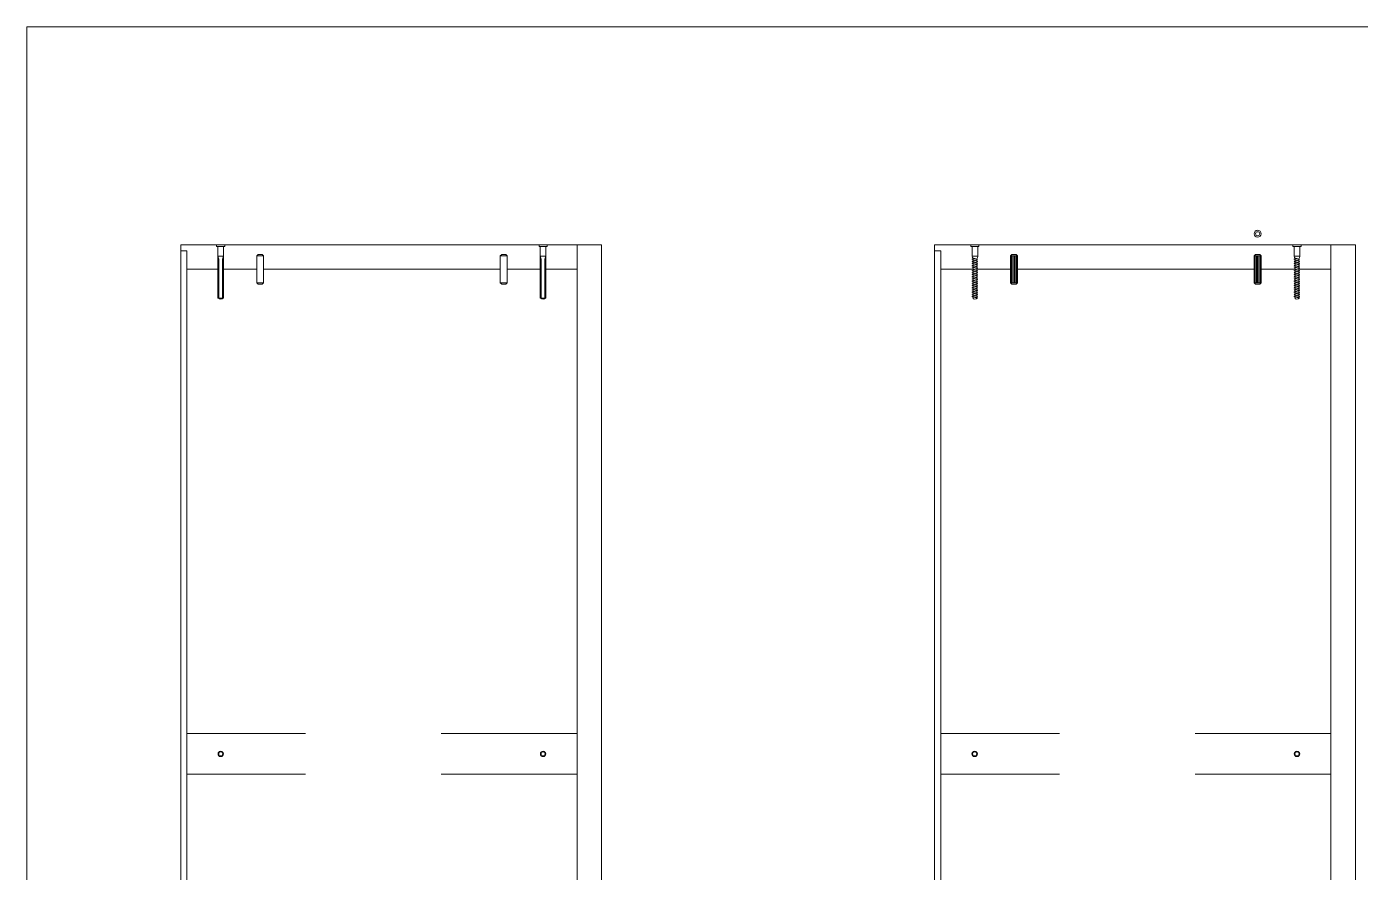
# Model space of a CAD drawing. Header units: centimetres. Extents: x -9.9 to 12.1, y -14.8 to 2.1.
# Drawn here: x 1.457 to 2.44, y -10.247 to -9.624 of the extents above; entities that cross this region are included whole.
import ezdxf

# ---------------------------------------------------------------- set-up
doc = ezdxf.new("R2010")
doc.units = ezdxf.units.CM
doc.header["$MEASUREMENT"] = 0
doc.linetypes.add('Linee Nascoste 2', pattern=[0.015, 0.01, -0.005])
for name, color, linetype, lineweight in [('0_Num_Penna__6', 6, 'Continuous', 18), ('A-FURN_Num_Penna__252_Num_Penna__252_Num_Penna__3_Num_Penna__252_Num_Penna__252_Num_Penna__252_Num_Penna__252_Num_Penna__252_Num_Penna__252_Num_Penna__252_Num_Penna__252_Num_Penna__252_Num_Penna__252_Num_Penna__252_Num_Penna__240', 240, 'Continuous', 18), ('A-FURN_Num_Penna__252_Num_Penna__252_Num_Penna__3_Num_Penna__252_Num_Penna__252_Num_Penna__252_Num_Penna__252_Num_Penna__252_Num_Penna__252_Num_Penna__252_Num_Penna__252_Num_Penna__252_Num_Penna__252_Num_Penna__252_Num_Penna__5', 5, 'Continuous', 18), ('A-FURN_Num_Penna__252_Num_Penna__252_Num_Penna__3_Num_Penna__252_Num_Penna__252_Num_Penna__252_Num_Penna__252_Num_Penna__252_Num_Penna__252_Num_Penna__252_Num_Penna__252_Num_Penna__252_Num_Penna__252_Num_Penna__252_Num_Penna__6', 6, 'Continuous', 18), ('A-SECT-PATT_Num_Penna__6_Num_Penna__6_Num_Penna__6_Num_Penna__6_Num_Penna__6_Num_Penna__6_Num_Penna__6_Num_Penna__6_Num_Penna__6_Num_Penna__6_Num_Penna__6_Num_Penna__6_Num_Penna__6_Num_Penna__6', 6, 'Continuous', 18), ('PDF16_Geometry_Num_Penna__6_Num_Penna__6_Num_Penna__6_Num_Penna__6_Num_Penna__6_Num_Penna__6_Num_Penna__6_Num_Penna__6_Num_Penna__6_Num_Penna__6_Num_Penna__6_Num_Penna__6_Num_Penna__6_Num_Penna__6', 6, 'Continuous', 18), ('PDF22_Geometry_Num_Penna__1_Num_Penna__255_Num_Penna__3_Num_Penna__3_Num_Penna__5', 5, 'Continuous', 18), ('PDF22_Geometry_Num_Penna__1_Num_Penna__255_Num_Penna__5_Num_Penna__5_Num_Penna__5', 5, 'Continuous', 18), ('PDF22_Geometry_Num_Penna__1_Num_Penna__255_Num_Penna__5_Num_Penna__5_Num_Penna__6', 6, 'Continuous', 18), ('PDF2_Geometry_Num_Penna__7_Num_Penna__7_Num_Penna__7_Num_Penna__7_Num_Penna__7_Num_Penna__7_Num_Penna__7_Num_Penna__5', 5, 'Continuous', 18), ('PDF2_Geometry_Num_Penna__7_Num_Penna__7_Num_Penna__7_Num_Penna__7_Num_Penna__7_Num_Penna__7_Num_Penna__7_Num_Penna__6', 6, 'Continuous', 18), ('VITE_Num_Penna__5', 5, 'Continuous', 18)]:
    doc.layers.add(name, color=color, linetype=linetype, lineweight=lineweight)

msp = doc.modelspace()

# ---------------------------------------------------------------- linework, layer by layer
at = {"layer": '0_Num_Penna__6', "color": 6, "linetype": 'Continuous', "lineweight": 18}
for p, q in [((1.62681, -9.79291), (1.62781, -9.79191)), ((1.62781, -9.79191), (1.63081, -9.79191)), ((1.63181, -9.79291), (1.63081, -9.79191)), ((1.80631, -9.79291), (1.80731, -9.79191)), ((1.80731, -9.79191), (1.81031, -9.79191)), ((1.81131, -9.79291), (1.81031, -9.79191)), ((2.18227, -9.79291), (2.18327, -9.79191)), ((2.18327, -9.79191), (2.18627, -9.79191)), ((2.18727, -9.79291), (2.18627, -9.79191)), ((2.36177, -9.79291), (2.36277, -9.79191)), ((2.36277, -9.79191), (2.36577, -9.79191)), ((2.36677, -9.79291), (2.36577, -9.79191)), ((1.62681, -9.81291), (1.62781, -9.81391)), ((1.62781, -9.81391), (1.63081, -9.81391)), ((1.63181, -9.81291), (1.63081, -9.81391)), ((1.80631, -9.81291), (1.80731, -9.81391)), ((1.80731, -9.81391), (1.81031, -9.81391)), ((1.81131, -9.81291), (1.81031, -9.81391)), ((2.18227, -9.81291), (2.18327, -9.81391)), ((2.18327, -9.81391), (2.18627, -9.81391)), ((2.18727, -9.81291), (2.18627, -9.81391)), ((2.36177, -9.81291), (2.36277, -9.81391)), ((2.36277, -9.81391), (2.36577, -9.81391)), ((2.36677, -9.81291), (2.36577, -9.81391))]:
    msp.add_line(p, q, dxfattribs=at)
at = {"layer": 'A-FURN_Num_Penna__252_Num_Penna__252_Num_Penna__3_Num_Penna__252_Num_Penna__252_Num_Penna__252_Num_Penna__252_Num_Penna__252_Num_Penna__252_Num_Penna__252_Num_Penna__252_Num_Penna__252_Num_Penna__252_Num_Penna__252_Num_Penna__240', "color": 240, "linetype": 'Continuous', "lineweight": 18}
for p, q in [((1.45735, -9.62416), (2.58386, -9.62416)), ((1.45735, -10.75068), (1.45735, -9.62416))]:
    msp.add_line(p, q, dxfattribs=at)
at = {"layer": 'A-FURN_Num_Penna__252_Num_Penna__252_Num_Penna__3_Num_Penna__252_Num_Penna__252_Num_Penna__252_Num_Penna__252_Num_Penna__252_Num_Penna__252_Num_Penna__252_Num_Penna__252_Num_Penna__252_Num_Penna__252_Num_Penna__252_Num_Penna__5', "color": 5, "linetype": 'Continuous', "lineweight": 18}
for p, q in [((1.59731, -9.78491), (1.60331, -9.78491)), ((1.59826, -9.78611), (1.60237, -9.78611)), ((1.84081, -9.78491), (1.83481, -9.78491)), ((1.83987, -9.78611), (1.83576, -9.78611)), ((2.15897, -9.78491), (2.15297, -9.78491)), ((2.15391, -9.78611), (2.15803, -9.78611)), ((2.39626, -9.78491), (2.39026, -9.78491)), ((2.3912, -9.78611), (2.39532, -9.78611)), ((1.59826, -9.79332), (1.60237, -9.79332)), ((1.59901, -9.82419), (1.59901, -9.79534)), ((1.60162, -9.79534), (1.60162, -9.82419)), ((1.83987, -9.79332), (1.83576, -9.79332)), ((1.83651, -9.79534), (1.83651, -9.82419)), ((1.83912, -9.82419), (1.83912, -9.79534)), ((2.15467, -9.79332), (2.15391, -9.79332)), ((2.15433, -9.79446), (2.15728, -9.79537)), ((2.15728, -9.79565), (2.15445, -9.79478)), ((2.15803, -9.79332), (2.15467, -9.79332)), ((2.15467, -9.79592), (2.15728, -9.79673)), ((2.15728, -9.79701), (2.15467, -9.7962)), ((2.39196, -9.79332), (2.3912, -9.79332)), ((2.39161, -9.79446), (2.39456, -9.79537)), ((2.39456, -9.79565), (2.39174, -9.79478)), ((2.39532, -9.79332), (2.39196, -9.79332)), ((2.39196, -9.79592), (2.39456, -9.79673)), ((2.39456, -9.79701), (2.39196, -9.7962)), ((2.15467, -9.79727), (2.15728, -9.79808)), ((2.15728, -9.79836), (2.15467, -9.79755)), ((2.15467, -9.79862), (2.15728, -9.79943)), ((2.15728, -9.79971), (2.15467, -9.7989)), ((2.15467, -9.79998), (2.15728, -9.80078)), ((2.15728, -9.80106), (2.15467, -9.80026)), ((2.15467, -9.80133), (2.15728, -9.80214)), ((2.15728, -9.80242), (2.15467, -9.80161)), ((2.15467, -9.80268), (2.15728, -9.80349)), ((2.15728, -9.80377), (2.15467, -9.80296)), ((2.15467, -9.80404), (2.15728, -9.80484)), ((2.15728, -9.80512), (2.15467, -9.80432)), ((2.15467, -9.80539), (2.15728, -9.8062)), ((2.15728, -9.80648), (2.15467, -9.80567)), ((2.39196, -9.79727), (2.39456, -9.79808)), ((2.39456, -9.79836), (2.39196, -9.79755)), ((2.39196, -9.79862), (2.39456, -9.79943)), ((2.39456, -9.79971), (2.39196, -9.7989)), ((2.39196, -9.79998), (2.39456, -9.80078)), ((2.39456, -9.80106), (2.39196, -9.80026)), ((2.39196, -9.80133), (2.39456, -9.80214)), ((2.39456, -9.80242), (2.39196, -9.80161)), ((2.39196, -9.80268), (2.39456, -9.80349)), ((2.39456, -9.80377), (2.39196, -9.80296)), ((2.39196, -9.80404), (2.39456, -9.80484)), ((2.39456, -9.80512), (2.39196, -9.80432)), ((2.39196, -9.80539), (2.39456, -9.8062)), ((2.39456, -9.80648), (2.39196, -9.80567)), ((2.15467, -9.80674), (2.15728, -9.80755)), ((2.15728, -9.80783), (2.15467, -9.80702)), ((2.15467, -9.80809), (2.15728, -9.8089)), ((2.15728, -9.80918), (2.15467, -9.80837)), ((2.15467, -9.80945), (2.15728, -9.81025)), ((2.15728, -9.81053), (2.15467, -9.80973)), ((2.15467, -9.8108), (2.15728, -9.81161)), ((2.15728, -9.81189), (2.15467, -9.81108)), ((2.15467, -9.81215), (2.15728, -9.81296)), ((2.15728, -9.81324), (2.15467, -9.81243)), ((2.15467, -9.81351), (2.15728, -9.81431)), ((2.15728, -9.81459), (2.15467, -9.81379)), ((2.15467, -9.81486), (2.15728, -9.81567)), ((2.15728, -9.81595), (2.15467, -9.81514)), ((2.39196, -9.80674), (2.39456, -9.80755)), ((2.39456, -9.80783), (2.39196, -9.80702)), ((2.39196, -9.80809), (2.39456, -9.8089)), ((2.39456, -9.80918), (2.39196, -9.80837)), ((2.39196, -9.80945), (2.39456, -9.81025)), ((2.39456, -9.81053), (2.39196, -9.80973)), ((2.39196, -9.8108), (2.39456, -9.81161)), ((2.39456, -9.81189), (2.39196, -9.81108)), ((2.39196, -9.81215), (2.39456, -9.81296)), ((2.39456, -9.81324), (2.39196, -9.81243)), ((2.39196, -9.81351), (2.39456, -9.81431)), ((2.39456, -9.81459), (2.39196, -9.81379)), ((2.39196, -9.81486), (2.39456, -9.81567)), ((2.39456, -9.81595), (2.39196, -9.81514)), ((1.59901, -9.82419), (1.60162, -9.82419)), ((1.83912, -9.82419), (1.83651, -9.82419)), ((2.15467, -9.81621), (2.15728, -9.81702)), ((2.15728, -9.8173), (2.15467, -9.81649)), ((2.15467, -9.81757), (2.15728, -9.81837)), ((2.15728, -9.81865), (2.15467, -9.81785)), ((2.15467, -9.81892), (2.15728, -9.81972)), ((2.15728, -9.82), (2.15467, -9.8192)), ((2.15467, -9.82027), (2.15728, -9.82108)), ((2.15728, -9.82136), (2.15467, -9.82055)), ((2.15467, -9.82162), (2.15728, -9.82243)), ((2.15728, -9.82271), (2.15467, -9.8219)), ((2.15467, -9.82298), (2.15728, -9.82378)), ((2.15728, -9.82406), (2.15467, -9.82326)), ((2.39196, -9.81621), (2.39456, -9.81702)), ((2.39456, -9.8173), (2.39196, -9.81649)), ((2.39196, -9.81757), (2.39456, -9.81837)), ((2.39456, -9.81865), (2.39196, -9.81785)), ((2.39196, -9.81892), (2.39456, -9.81972)), ((2.39456, -9.82), (2.39196, -9.8192)), ((2.39196, -9.82027), (2.39456, -9.82108)), ((2.39456, -9.82136), (2.39196, -9.82055)), ((2.39196, -9.82162), (2.39456, -9.82243)), ((2.39456, -9.82271), (2.39196, -9.8219)), ((2.39196, -9.82298), (2.39456, -9.82378)), ((2.39456, -9.82406), (2.39196, -9.82326))]:
    msp.add_line(p, q, dxfattribs=at)
for centre, radius in [((2.36427, -9.77669), 0.0025), ((2.36427, -9.77669), 0.0015), ((1.60031, -10.15991), 0.0015), ((1.83781, -10.15991), 0.0015), ((2.15577, -10.15991), 0.0015), ((2.39327, -10.15991), 0.0015)]:
    msp.add_circle(centre, radius, dxfattribs=at)
at = {"layer": 'A-FURN_Num_Penna__252_Num_Penna__252_Num_Penna__3_Num_Penna__252_Num_Penna__252_Num_Penna__252_Num_Penna__252_Num_Penna__252_Num_Penna__252_Num_Penna__252_Num_Penna__252_Num_Penna__252_Num_Penna__252_Num_Penna__252_Num_Penna__6', "color": 6, "linetype": 'Continuous', "lineweight": 18}
for p, q in [((1.59731, -9.78491), (1.59731, -9.78611)), ((1.59826, -9.78611), (1.59731, -9.78611)), ((1.59826, -9.78611), (1.59826, -9.82419)), ((1.60331, -9.78611), (1.60237, -9.78611)), ((1.60237, -9.78611), (1.60237, -9.82419)), ((1.60331, -9.78611), (1.60331, -9.78491)), ((1.83481, -9.78611), (1.83481, -9.78491)), ((1.83481, -9.78611), (1.83576, -9.78611)), ((1.83576, -9.78611), (1.83576, -9.82419)), ((1.83987, -9.78611), (1.84081, -9.78611)), ((1.83987, -9.78611), (1.83987, -9.82419)), ((1.84081, -9.78491), (1.84081, -9.78611)), ((2.15297, -9.78491), (2.15297, -9.78611)), ((2.15297, -9.78611), (2.15391, -9.78611)), ((2.15803, -9.78611), (2.15897, -9.78611)), ((2.15897, -9.78491), (2.15897, -9.78611)), ((2.39026, -9.78491), (2.39026, -9.78611)), ((2.39026, -9.78611), (2.3912, -9.78611)), ((2.39532, -9.78611), (2.39626, -9.78611)), ((2.39626, -9.78491), (2.39626, -9.78611)), ((2.15401, -9.79436), (2.15433, -9.79446)), ((2.15401, -9.79571), (2.15467, -9.79592)), ((2.15445, -9.79478), (2.15403, -9.79465)), ((2.15467, -9.7962), (2.15403, -9.796)), ((2.15728, -9.79537), (2.15794, -9.79558)), ((2.15775, -9.7958), (2.15728, -9.79565)), ((2.39129, -9.79436), (2.39161, -9.79446)), ((2.39129, -9.79571), (2.39196, -9.79592)), ((2.39174, -9.79478), (2.39132, -9.79465)), ((2.39196, -9.7962), (2.39132, -9.796)), ((2.39456, -9.79537), (2.39523, -9.79558)), ((2.39504, -9.7958), (2.39456, -9.79565)), ((2.15401, -9.79707), (2.15467, -9.79727)), ((2.15401, -9.79842), (2.15467, -9.79862)), ((2.15401, -9.79977), (2.15467, -9.79998)), ((2.15401, -9.80112), (2.15467, -9.80133)), ((2.15401, -9.80248), (2.15467, -9.80268)), ((2.15401, -9.80383), (2.15467, -9.80404)), ((2.15401, -9.80518), (2.15467, -9.80539)), ((2.15467, -9.79755), (2.15403, -9.79735)), ((2.15467, -9.7989), (2.15403, -9.79871)), ((2.15467, -9.80026), (2.15403, -9.80006)), ((2.15467, -9.80161), (2.15403, -9.80141)), ((2.15467, -9.80296), (2.15403, -9.80277)), ((2.15467, -9.80432), (2.15403, -9.80412)), ((2.15467, -9.80567), (2.15403, -9.80547)), ((2.15728, -9.79673), (2.15794, -9.79693)), ((2.15775, -9.79715), (2.15728, -9.79701)), ((2.15728, -9.79808), (2.15794, -9.79828)), ((2.15775, -9.79851), (2.15728, -9.79836)), ((2.15728, -9.79943), (2.15794, -9.79964)), ((2.15775, -9.79986), (2.15728, -9.79971)), ((2.15728, -9.80078), (2.15794, -9.80099)), ((2.15775, -9.80121), (2.15728, -9.80106)), ((2.15728, -9.80214), (2.15794, -9.80234)), ((2.15775, -9.80256), (2.15728, -9.80242)), ((2.15728, -9.80349), (2.15794, -9.8037)), ((2.15775, -9.80392), (2.15728, -9.80377)), ((2.15728, -9.80484), (2.15794, -9.80505)), ((2.15775, -9.80527), (2.15728, -9.80512)), ((2.39129, -9.79707), (2.39196, -9.79727)), ((2.39129, -9.79842), (2.39196, -9.79862)), ((2.39129, -9.79977), (2.39196, -9.79998)), ((2.39129, -9.80112), (2.39196, -9.80133)), ((2.39129, -9.80248), (2.39196, -9.80268)), ((2.39129, -9.80383), (2.39196, -9.80404)), ((2.39129, -9.80518), (2.39196, -9.80539)), ((2.39196, -9.79755), (2.39132, -9.79735)), ((2.39196, -9.7989), (2.39132, -9.79871)), ((2.39196, -9.80026), (2.39132, -9.80006)), ((2.39196, -9.80161), (2.39132, -9.80141)), ((2.39196, -9.80296), (2.39132, -9.80277)), ((2.39196, -9.80432), (2.39132, -9.80412)), ((2.39196, -9.80567), (2.39132, -9.80547)), ((2.39456, -9.79673), (2.39523, -9.79693)), ((2.39504, -9.79715), (2.39456, -9.79701)), ((2.39456, -9.79808), (2.39523, -9.79828)), ((2.39504, -9.79851), (2.39456, -9.79836)), ((2.39456, -9.79943), (2.39523, -9.79964)), ((2.39504, -9.79986), (2.39456, -9.79971)), ((2.39456, -9.80078), (2.39523, -9.80099)), ((2.39504, -9.80121), (2.39456, -9.80106)), ((2.39456, -9.80214), (2.39523, -9.80234)), ((2.39504, -9.80256), (2.39456, -9.80242)), ((2.39456, -9.80349), (2.39523, -9.8037)), ((2.39504, -9.80392), (2.39456, -9.80377)), ((2.39456, -9.80484), (2.39523, -9.80505)), ((2.39504, -9.80527), (2.39456, -9.80512)), ((2.15401, -9.80654), (2.15467, -9.80674)), ((2.15401, -9.80789), (2.15467, -9.80809)), ((2.15401, -9.80924), (2.15467, -9.80945)), ((2.15401, -9.8106), (2.15467, -9.8108)), ((2.15401, -9.81195), (2.15467, -9.81215)), ((2.15401, -9.8133), (2.15467, -9.81351)), ((2.15401, -9.81465), (2.15467, -9.81486)), ((2.15467, -9.80702), (2.15403, -9.80683)), ((2.15467, -9.80837), (2.15403, -9.80818)), ((2.15467, -9.80973), (2.15403, -9.80953)), ((2.15467, -9.81108), (2.15403, -9.81088)), ((2.15467, -9.81243), (2.15403, -9.81224)), ((2.15467, -9.81379), (2.15403, -9.81359)), ((2.15467, -9.81514), (2.15403, -9.81494)), ((2.15728, -9.8062), (2.15794, -9.8064)), ((2.15775, -9.80662), (2.15728, -9.80648)), ((2.15728, -9.80755), (2.15794, -9.80775)), ((2.15775, -9.80798), (2.15728, -9.80783)), ((2.15728, -9.8089), (2.15794, -9.80911)), ((2.15775, -9.80933), (2.15728, -9.80918)), ((2.15728, -9.81025), (2.15794, -9.81046)), ((2.15775, -9.81068), (2.15728, -9.81053)), ((2.15728, -9.81161), (2.15794, -9.81181)), ((2.15775, -9.81204), (2.15728, -9.81189)), ((2.15728, -9.81296), (2.15794, -9.81317)), ((2.15775, -9.81339), (2.15728, -9.81324)), ((2.15728, -9.81431), (2.15794, -9.81452)), ((2.15775, -9.81474), (2.15728, -9.81459)), ((2.15728, -9.81567), (2.15794, -9.81587)), ((2.15775, -9.81609), (2.15728, -9.81595)), ((2.39129, -9.80654), (2.39196, -9.80674)), ((2.39129, -9.80789), (2.39196, -9.80809)), ((2.39129, -9.80924), (2.39196, -9.80945)), ((2.39129, -9.8106), (2.39196, -9.8108)), ((2.39129, -9.81195), (2.39196, -9.81215)), ((2.39129, -9.8133), (2.39196, -9.81351)), ((2.39129, -9.81465), (2.39196, -9.81486)), ((2.39196, -9.80702), (2.39132, -9.80683)), ((2.39196, -9.80837), (2.39132, -9.80818)), ((2.39196, -9.80973), (2.39132, -9.80953)), ((2.39196, -9.81108), (2.39132, -9.81088)), ((2.39196, -9.81243), (2.39132, -9.81224)), ((2.39196, -9.81379), (2.39132, -9.81359)), ((2.39196, -9.81514), (2.39132, -9.81494)), ((2.39456, -9.8062), (2.39523, -9.8064)), ((2.39504, -9.80662), (2.39456, -9.80648)), ((2.39456, -9.80755), (2.39523, -9.80775)), ((2.39504, -9.80798), (2.39456, -9.80783)), ((2.39456, -9.8089), (2.39523, -9.80911)), ((2.39504, -9.80933), (2.39456, -9.80918)), ((2.39456, -9.81025), (2.39523, -9.81046)), ((2.39504, -9.81068), (2.39456, -9.81053)), ((2.39456, -9.81161), (2.39523, -9.81181)), ((2.39504, -9.81204), (2.39456, -9.81189)), ((2.39456, -9.81296), (2.39523, -9.81317)), ((2.39504, -9.81339), (2.39456, -9.81324)), ((2.39456, -9.81431), (2.39523, -9.81452)), ((2.39504, -9.81474), (2.39456, -9.81459)), ((2.39456, -9.81567), (2.39523, -9.81587)), ((2.39504, -9.81609), (2.39456, -9.81595)), ((1.59826, -9.82419), (1.59901, -9.82419)), ((1.60162, -9.82419), (1.60237, -9.82419)), ((1.83651, -9.82419), (1.83576, -9.82419)), ((1.83987, -9.82419), (1.83912, -9.82419)), ((2.15401, -9.81601), (2.15467, -9.81621)), ((2.15401, -9.81736), (2.15467, -9.81757)), ((2.15401, -9.81871), (2.15467, -9.81892)), ((2.15401, -9.82007), (2.15467, -9.82027)), ((2.15401, -9.82142), (2.15467, -9.82162)), ((2.15401, -9.82277), (2.15467, -9.82298)), ((2.15467, -9.81649), (2.15403, -9.8163)), ((2.15467, -9.81785), (2.15403, -9.81765)), ((2.15467, -9.8192), (2.15403, -9.819)), ((2.15467, -9.82055), (2.15403, -9.82035)), ((2.15467, -9.8219), (2.15403, -9.82171)), ((2.15467, -9.82326), (2.15403, -9.82306)), ((2.15728, -9.81702), (2.15794, -9.81722)), ((2.15775, -9.81745), (2.15728, -9.8173)), ((2.15728, -9.81837), (2.15794, -9.81858)), ((2.15775, -9.8188), (2.15728, -9.81865)), ((2.15728, -9.81972), (2.15794, -9.81993)), ((2.15775, -9.82015), (2.15728, -9.82)), ((2.15728, -9.82108), (2.15794, -9.82128)), ((2.15775, -9.82151), (2.15728, -9.82136)), ((2.15728, -9.82243), (2.15794, -9.82264)), ((2.15775, -9.82286), (2.15728, -9.82271)), ((2.15728, -9.82378), (2.15794, -9.82399)), ((2.15775, -9.82421), (2.15728, -9.82406)), ((2.39129, -9.81601), (2.39196, -9.81621)), ((2.39129, -9.81736), (2.39196, -9.81757)), ((2.39129, -9.81871), (2.39196, -9.81892)), ((2.39129, -9.82007), (2.39196, -9.82027)), ((2.39129, -9.82142), (2.39196, -9.82162)), ((2.39129, -9.82277), (2.39196, -9.82298)), ((2.39196, -9.81649), (2.39132, -9.8163)), ((2.39196, -9.81785), (2.39132, -9.81765)), ((2.39196, -9.8192), (2.39132, -9.819)), ((2.39196, -9.82055), (2.39132, -9.82035)), ((2.39196, -9.8219), (2.39132, -9.82171)), ((2.39196, -9.82326), (2.39132, -9.82306)), ((2.39456, -9.81702), (2.39523, -9.81722)), ((2.39504, -9.81745), (2.39456, -9.8173)), ((2.39456, -9.81837), (2.39523, -9.81858)), ((2.39504, -9.8188), (2.39456, -9.81865)), ((2.39456, -9.81972), (2.39523, -9.81993)), ((2.39504, -9.82015), (2.39456, -9.82)), ((2.39456, -9.82108), (2.39523, -9.82128)), ((2.39504, -9.82151), (2.39456, -9.82136)), ((2.39456, -9.82243), (2.39523, -9.82264)), ((2.39504, -9.82286), (2.39456, -9.82271)), ((2.39456, -9.82378), (2.39523, -9.82399)), ((2.39504, -9.82421), (2.39456, -9.82406))]:
    msp.add_line(p, q, dxfattribs=at)
at = {"layer": 'A-SECT-PATT_Num_Penna__6_Num_Penna__6_Num_Penna__6_Num_Penna__6_Num_Penna__6_Num_Penna__6_Num_Penna__6_Num_Penna__6_Num_Penna__6_Num_Penna__6_Num_Penna__6_Num_Penna__6_Num_Penna__6_Num_Penna__6', "color": 6, "linetype": 'Continuous', "lineweight": 18}
for p, q in [((1.57531, -9.78941), (1.57531, -10.53041)), ((2.13077, -9.78941), (2.13077, -10.53041))]:
    msp.add_line(p, q, dxfattribs=at)
at = {"layer": 'PDF16_Geometry_Num_Penna__6_Num_Penna__6_Num_Penna__6_Num_Penna__6_Num_Penna__6_Num_Penna__6_Num_Penna__6_Num_Penna__6_Num_Penna__6_Num_Penna__6_Num_Penna__6_Num_Penna__6_Num_Penna__6_Num_Penna__6', "color": 6, "linetype": 'Continuous', "lineweight": 18}
for p, q in [((1.57081, -10.53041), (1.57081, -9.78491)), ((1.57081, -9.78491), (1.59731, -9.78491)), ((1.57081, -9.78941), (1.57081, -9.78491)), ((1.60331, -9.78491), (1.83481, -9.78491)), ((1.84081, -9.78491), (1.88081, -9.78491)), ((1.86281, -9.78491), (1.86281, -10.53491)), ((1.88081, -9.78491), (1.88081, -10.53491)), ((2.12627, -10.53041), (2.12627, -9.78491)), ((2.12627, -9.78491), (2.15279, -9.78491)), ((2.12627, -9.78941), (2.12627, -9.78491)), ((2.15879, -9.78491), (2.39026, -9.78491)), ((2.39626, -9.78491), (2.43627, -9.78491)), ((2.41827, -9.78491), (2.41827, -10.53491)), ((2.43627, -9.78491), (2.43627, -10.53491)), ((1.57081, -9.78941), (1.57531, -9.78941)), ((2.12627, -9.78941), (2.13077, -9.78941)), ((1.57531, -9.80291), (1.59826, -9.80291)), ((1.60237, -9.80291), (1.62681, -9.80291)), ((1.63181, -9.80291), (1.80631, -9.80291)), ((1.81131, -9.80291), (1.83576, -9.80291)), ((1.83987, -9.80291), (1.86281, -9.80291)), ((2.13077, -9.80291), (2.15448, -9.80291)), ((2.15728, -9.80291), (2.18227, -9.80291)), ((2.18727, -9.80291), (2.36177, -9.80291)), ((2.36677, -9.80291), (2.39177, -9.80291)), ((2.39456, -9.80291), (2.41827, -9.80291))]:
    msp.add_line(p, q, dxfattribs=at)
at = {"layer": 'PDF22_Geometry_Num_Penna__1_Num_Penna__255_Num_Penna__3_Num_Penna__3_Num_Penna__5', "color": 5, "linetype": 'Linee Nascoste 2', "lineweight": 18}
for p, q in [((1.86281, -10.14491), (1.57531, -10.14491)), ((2.41827, -10.14491), (2.13077, -10.14491)), ((1.86281, -10.17491), (1.57531, -10.17491)), ((2.41827, -10.17491), (2.13077, -10.17491))]:
    msp.add_line(p, q, dxfattribs=at)
at = {"layer": 'PDF22_Geometry_Num_Penna__1_Num_Penna__255_Num_Penna__5_Num_Penna__5_Num_Penna__5', "color": 5, "linetype": 'Continuous', "lineweight": 18}
for centre in [(2.15577, -10.15991), (2.39327, -10.15991)]:
    msp.add_circle(centre, 0.002, dxfattribs=at)
at = {"layer": 'PDF22_Geometry_Num_Penna__1_Num_Penna__255_Num_Penna__5_Num_Penna__5_Num_Penna__6', "color": 6, "linetype": 'Continuous', "lineweight": 18}
for centre in [(1.60031, -10.15991), (1.83781, -10.15991)]:
    msp.add_circle(centre, 0.002, dxfattribs=at)
at = {"layer": 'PDF2_Geometry_Num_Penna__7_Num_Penna__7_Num_Penna__7_Num_Penna__7_Num_Penna__7_Num_Penna__7_Num_Penna__7_Num_Penna__5', "color": 5, "linetype": 'Continuous', "lineweight": 18, "flags": 128}
for points in [[(1.60237, -9.79332), (1.60237, -9.78611)], [(1.83576, -9.79332), (1.83576, -9.78611)], [(1.59826, -9.79332), (1.59901, -9.79534)], [(1.60237, -9.79332), (1.60162, -9.79534)], [(1.83576, -9.79332), (1.83651, -9.79534)], [(1.83987, -9.79332), (1.83912, -9.79534)], [(2.15467, -9.79534), (2.15467, -9.79537)], [(2.15728, -9.79565), (2.15728, -9.79673)], [(2.18301, -9.79291), (2.18301, -9.81291)], [(2.18389, -9.79291), (2.18389, -9.81291)], [(2.18478, -9.79291), (2.18478, -9.81291)], [(2.18566, -9.79291), (2.18566, -9.81291)], [(2.18654, -9.79291), (2.18654, -9.81291)], [(2.36251, -9.79291), (2.36251, -9.81291)], [(2.36339, -9.79291), (2.36339, -9.81291)], [(2.36428, -9.79291), (2.36428, -9.81291)], [(2.36516, -9.79291), (2.36516, -9.81291)], [(2.36604, -9.79291), (2.36604, -9.81291)], [(2.39196, -9.79534), (2.39196, -9.79537)], [(2.15728, -9.79701), (2.15728, -9.79808)], [(2.15728, -9.79836), (2.15728, -9.79943)], [(2.15728, -9.79971), (2.15728, -9.80078)], [(2.15728, -9.80106), (2.15728, -9.80214)], [(2.15728, -9.80242), (2.15728, -9.80349)], [(2.15728, -9.80377), (2.15728, -9.80484)], [(2.15728, -9.80512), (2.15728, -9.8062)], [(2.15728, -9.80648), (2.15728, -9.80755)], [(2.15728, -9.80783), (2.15728, -9.8089)], [(2.15728, -9.80918), (2.15728, -9.81025)], [(2.15728, -9.81053), (2.15728, -9.81161)], [(2.15728, -9.81189), (2.15728, -9.81296)], [(2.15728, -9.81324), (2.15728, -9.81431)], [(2.15728, -9.81459), (2.15728, -9.81567)], [(2.15728, -9.81595), (2.15728, -9.81702)], [(2.15728, -9.8173), (2.15728, -9.81837)], [(2.15728, -9.81865), (2.15728, -9.81972)], [(2.15728, -9.82), (2.15728, -9.82108)], [(2.15728, -9.82136), (2.15728, -9.82243)], [(2.15728, -9.82271), (2.15728, -9.82378)]]:
    msp.add_lwpolyline(points, dxfattribs=at)
at = {"layer": 'PDF2_Geometry_Num_Penna__7_Num_Penna__7_Num_Penna__7_Num_Penna__7_Num_Penna__7_Num_Penna__7_Num_Penna__7_Num_Penna__6', "color": 6, "linetype": 'Continuous', "lineweight": 18, "flags": 128}
for points in [[(2.15394, -9.79346, -0.092856), (2.15391, -9.79332), (2.15391, -9.78611)], [(2.15803, -9.78611), (2.15803, -9.79332, -0.097456), (2.158, -9.79347)], [(2.39123, -9.79346, -0.092856), (2.3912, -9.79332), (2.3912, -9.78611)], [(2.39532, -9.78611), (2.39532, -9.79332, -0.097456), (2.39529, -9.79347)], [(2.15403, -9.79465, -0.195854), (2.15401, -9.79436)], [(2.15403, -9.796, -0.198716), (2.15401, -9.79571)], [(2.15794, -9.79558, -0.198901), (2.15775, -9.7958)], [(2.39132, -9.79465, -0.195854), (2.3913, -9.79436)], [(2.39132, -9.796, -0.198716), (2.39129, -9.79571)], [(2.39523, -9.79558, -0.198901), (2.39504, -9.7958)], [(2.15403, -9.79735, -0.199628), (2.15401, -9.79707)], [(2.15403, -9.79871, -0.198514), (2.15401, -9.79842)], [(2.15403, -9.80006, -0.199281), (2.15401, -9.79977)], [(2.15403, -9.80141, -0.198716), (2.15401, -9.80112)], [(2.15403, -9.80277, -0.199628), (2.15401, -9.80248)], [(2.15403, -9.80412, -0.198514), (2.15401, -9.80383)], [(2.15403, -9.80547, -0.199281), (2.15401, -9.80518)], [(2.15794, -9.79693, -0.199007), (2.15775, -9.79715)], [(2.15794, -9.79828, -0.198898), (2.15775, -9.79851)], [(2.15794, -9.79964, -0.198954), (2.15775, -9.79986)], [(2.15794, -9.80099, -0.19894), (2.15775, -9.80121)], [(2.15794, -9.80234, -0.199007), (2.15775, -9.80256)], [(2.15794, -9.8037, -0.198898), (2.15775, -9.80392)], [(2.15794, -9.80505, -0.198954), (2.15775, -9.80527)], [(2.39132, -9.79735, -0.199628), (2.39129, -9.79707)], [(2.39132, -9.79871, -0.198514), (2.39129, -9.79842)], [(2.39132, -9.80006, -0.199281), (2.39129, -9.79977)], [(2.39132, -9.80141, -0.198716), (2.39129, -9.80112)], [(2.39132, -9.80277, -0.199628), (2.39129, -9.80248)], [(2.39132, -9.80412, -0.198514), (2.39129, -9.80383)], [(2.39132, -9.80547, -0.199281), (2.39129, -9.80518)], [(2.39523, -9.79693, -0.199007), (2.39504, -9.79715)], [(2.39523, -9.79828, -0.198898), (2.39504, -9.79851)], [(2.39523, -9.79964, -0.198954), (2.39504, -9.79986)], [(2.39523, -9.80099, -0.19894), (2.39504, -9.80121)], [(2.39523, -9.80234, -0.199007), (2.39504, -9.80256)], [(2.39523, -9.8037, -0.198898), (2.39504, -9.80392)], [(2.39523, -9.80505, -0.198954), (2.39504, -9.80527)], [(2.15403, -9.80683, -0.198716), (2.15401, -9.80654)], [(2.15403, -9.80818, -0.199628), (2.15401, -9.80789)], [(2.15403, -9.80953, -0.198514), (2.15401, -9.80924)], [(2.15403, -9.81088, -0.199281), (2.15401, -9.8106)], [(2.15403, -9.81224, -0.198716), (2.15401, -9.81195)], [(2.15403, -9.81359, -0.199628), (2.15401, -9.8133)], [(2.15403, -9.81494, -0.198514), (2.15401, -9.81465)], [(2.15794, -9.8064, -0.19894), (2.15775, -9.80662)], [(2.15794, -9.80775, -0.199007), (2.15775, -9.80798)], [(2.15794, -9.80911, -0.198898), (2.15775, -9.80933)], [(2.15794, -9.81046, -0.198954), (2.15775, -9.81068)], [(2.15794, -9.81181, -0.19894), (2.15775, -9.81204)], [(2.15794, -9.81317, -0.199007), (2.15775, -9.81339)], [(2.15794, -9.81452, -0.198898), (2.15775, -9.81474)], [(2.15794, -9.81587, -0.198954), (2.15775, -9.81609)], [(2.39132, -9.80683, -0.198716), (2.39129, -9.80654)], [(2.39132, -9.80818, -0.199628), (2.39129, -9.80789)], [(2.39132, -9.80953, -0.198514), (2.39129, -9.80924)], [(2.39132, -9.81088, -0.199281), (2.39129, -9.8106)], [(2.39132, -9.81224, -0.198716), (2.39129, -9.81195)], [(2.39132, -9.81359, -0.199628), (2.39129, -9.8133)], [(2.39132, -9.81494, -0.198514), (2.39129, -9.81465)], [(2.39523, -9.8064, -0.19894), (2.39504, -9.80662)], [(2.39523, -9.80775, -0.199007), (2.39504, -9.80798)], [(2.39523, -9.80911, -0.198898), (2.39504, -9.80933)], [(2.39523, -9.81046, -0.198954), (2.39504, -9.81068)], [(2.39523, -9.81181, -0.19894), (2.39504, -9.81204)], [(2.39523, -9.81317, -0.199007), (2.39504, -9.81339)], [(2.39523, -9.81452, -0.198898), (2.39504, -9.81474)], [(2.39523, -9.81587, -0.198954), (2.39504, -9.81609)], [(1.60162, -9.82419), (1.60162, -9.82436, -0.19953), (1.60155, -9.82453, -0.116877), (1.60116, -9.82477, -0.162888), (1.59947, -9.82477, -0.116832), (1.59908, -9.82453, -0.198418), (1.59901, -9.82436), (1.59901, -9.82419)], [(1.83912, -9.82419), (1.83912, -9.82436, -0.19953), (1.83905, -9.82453, -0.116877), (1.83866, -9.82477, -0.162888), (1.83697, -9.82477, -0.116832), (1.83658, -9.82453, -0.198418), (1.83651, -9.82436), (1.83651, -9.82419)], [(2.15403, -9.8163, -0.199281), (2.15401, -9.81601)], [(2.15403, -9.81765, -0.198716), (2.15401, -9.81736)], [(2.15403, -9.819, -0.199628), (2.15401, -9.81871)], [(2.15403, -9.82035, -0.198514), (2.15401, -9.82007)], [(2.15403, -9.82171, -0.199281), (2.15401, -9.82142)], [(2.15403, -9.82306, -0.198716), (2.15401, -9.82277)], [(2.15728, -9.82406), (2.15728, -9.82436, -0.19953), (2.15721, -9.82453, -0.116877), (2.15682, -9.82477, -0.162888), (2.15513, -9.82477, -0.116832), (2.15474, -9.82453, -0.198418), (2.15467, -9.82436), (2.15467, -9.82326)], [(2.15794, -9.81722, -0.19894), (2.15775, -9.81745)], [(2.15794, -9.81858, -0.199007), (2.15775, -9.8188)], [(2.15794, -9.81993, -0.198898), (2.15775, -9.82015)], [(2.15794, -9.82128, -0.198954), (2.15775, -9.82151)], [(2.15794, -9.82264, -0.19894), (2.15775, -9.82286)], [(2.15794, -9.82399, -0.199007), (2.15775, -9.82421)], [(2.39132, -9.8163, -0.199281), (2.39129, -9.81601)], [(2.39132, -9.81765, -0.198716), (2.39129, -9.81736)], [(2.39132, -9.819, -0.199628), (2.39129, -9.81871)], [(2.39132, -9.82035, -0.198514), (2.39129, -9.82007)], [(2.39132, -9.82171, -0.199281), (2.39129, -9.82142)], [(2.39132, -9.82306, -0.198716), (2.39129, -9.82277)], [(2.39456, -9.82406), (2.39456, -9.82436, -0.19953), (2.39449, -9.82453, -0.116877), (2.39411, -9.82477, -0.162888), (2.39242, -9.82477, -0.116832), (2.39203, -9.82453, -0.198418), (2.39196, -9.82436), (2.39196, -9.82326)], [(2.39523, -9.81722, -0.19894), (2.39504, -9.81745)], [(2.39523, -9.81858, -0.199007), (2.39504, -9.8188)], [(2.39523, -9.81993, -0.198898), (2.39504, -9.82015)], [(2.39523, -9.82128, -0.198954), (2.39504, -9.82151)], [(2.39523, -9.82264, -0.19894), (2.39504, -9.82286)], [(2.39523, -9.82399, -0.199007), (2.39504, -9.82421)]]:
    msp.add_lwpolyline(points, format="xyb", dxfattribs=at)
for points in [[(1.62681, -9.79291), (1.62681, -9.81291)], [(1.63181, -9.81291), (1.63181, -9.79291)], [(1.80631, -9.79291), (1.80631, -9.81291)], [(1.81131, -9.81291), (1.81131, -9.79291)], [(2.15394, -9.79346), (2.15433, -9.79446)], [(2.15445, -9.79478), (2.15467, -9.79534)], [(2.15467, -9.79592), (2.15467, -9.79534)], [(2.15467, -9.79727), (2.15467, -9.7962)], [(2.15801, -9.79346), (2.15728, -9.79534)], [(2.15728, -9.79534), (2.15728, -9.79537)], [(2.18227, -9.79291), (2.18227, -9.81291)], [(2.18727, -9.81291), (2.18727, -9.79291)], [(2.36177, -9.79291), (2.36177, -9.81291)], [(2.36677, -9.81291), (2.36677, -9.79291)], [(2.39123, -9.79346), (2.39161, -9.79446)], [(2.39174, -9.79478), (2.39196, -9.79534)], [(2.39196, -9.79592), (2.39196, -9.79534)], [(2.39196, -9.79727), (2.39196, -9.7962)], [(2.39529, -9.79346), (2.39456, -9.79534)], [(2.39456, -9.79534), (2.39456, -9.79537)], [(2.39456, -9.79565), (2.39456, -9.79673)], [(2.15467, -9.79862), (2.15467, -9.79755)], [(2.15467, -9.79998), (2.15467, -9.7989)], [(2.15467, -9.80133), (2.15467, -9.80026)], [(2.15467, -9.80268), (2.15467, -9.80161)], [(2.15467, -9.80404), (2.15467, -9.80296)], [(2.15467, -9.80539), (2.15467, -9.80432)], [(2.15467, -9.80674), (2.15467, -9.80567)], [(2.39196, -9.79862), (2.39196, -9.79755)], [(2.39196, -9.79998), (2.39196, -9.7989)], [(2.39196, -9.80133), (2.39196, -9.80026)], [(2.39196, -9.80268), (2.39196, -9.80161)], [(2.39196, -9.80404), (2.39196, -9.80296)], [(2.39196, -9.80539), (2.39196, -9.80432)], [(2.39196, -9.80674), (2.39196, -9.80567)], [(2.39456, -9.79701), (2.39456, -9.79808)], [(2.39456, -9.79836), (2.39456, -9.79943)], [(2.39456, -9.79971), (2.39456, -9.80078)], [(2.39456, -9.80106), (2.39456, -9.80214)], [(2.39456, -9.80242), (2.39456, -9.80349)], [(2.39456, -9.80377), (2.39456, -9.80484)], [(2.39456, -9.80512), (2.39456, -9.8062)], [(2.15467, -9.80809), (2.15467, -9.80702)], [(2.15467, -9.80945), (2.15467, -9.80837)], [(2.15467, -9.8108), (2.15467, -9.80973)], [(2.15467, -9.81215), (2.15467, -9.81108)], [(2.15467, -9.81351), (2.15467, -9.81243)], [(2.15467, -9.81486), (2.15467, -9.81379)], [(2.15467, -9.81621), (2.15467, -9.81514)], [(2.39196, -9.80809), (2.39196, -9.80702)], [(2.39196, -9.80945), (2.39196, -9.80837)], [(2.39196, -9.8108), (2.39196, -9.80973)], [(2.39196, -9.81215), (2.39196, -9.81108)], [(2.39196, -9.81351), (2.39196, -9.81243)], [(2.39196, -9.81486), (2.39196, -9.81379)], [(2.39196, -9.81621), (2.39196, -9.81514)], [(2.39456, -9.80648), (2.39456, -9.80755)], [(2.39456, -9.80783), (2.39456, -9.8089)], [(2.39456, -9.80918), (2.39456, -9.81025)], [(2.39456, -9.81053), (2.39456, -9.81161)], [(2.39456, -9.81189), (2.39456, -9.81296)], [(2.39456, -9.81324), (2.39456, -9.81431)], [(2.39456, -9.81459), (2.39456, -9.81567)], [(2.39456, -9.81595), (2.39456, -9.81702)], [(2.15467, -9.81757), (2.15467, -9.81649)], [(2.15467, -9.81892), (2.15467, -9.81785)], [(2.15467, -9.82027), (2.15467, -9.8192)], [(2.15467, -9.82162), (2.15467, -9.82055)], [(2.15467, -9.82298), (2.15467, -9.8219)], [(2.39196, -9.81757), (2.39196, -9.81649)], [(2.39196, -9.81892), (2.39196, -9.81785)], [(2.39196, -9.82027), (2.39196, -9.8192)], [(2.39196, -9.82162), (2.39196, -9.82055)], [(2.39196, -9.82298), (2.39196, -9.8219)], [(2.39456, -9.8173), (2.39456, -9.81837)], [(2.39456, -9.81865), (2.39456, -9.81972)], [(2.39456, -9.82), (2.39456, -9.82108)], [(2.39456, -9.82136), (2.39456, -9.82243)], [(2.39456, -9.82271), (2.39456, -9.82378)]]:
    msp.add_lwpolyline(points, dxfattribs=at)
at = {"layer": 'VITE_Num_Penna__5', "color": 5, "linetype": 'Continuous', "lineweight": 18, "flags": 128}
for points in [[(1.63181, -9.79291), (1.62681, -9.79291)], [(1.81131, -9.79291), (1.80631, -9.79291)], [(2.18727, -9.79291), (2.18227, -9.79291)], [(2.36677, -9.79291), (2.36177, -9.79291)], [(1.63181, -9.81291), (1.62681, -9.81291)], [(1.81131, -9.81291), (1.80631, -9.81291)], [(2.18727, -9.81291), (2.18227, -9.81291)], [(2.36677, -9.81291), (2.36177, -9.81291)]]:
    msp.add_lwpolyline(points, dxfattribs=at)

doc.saveas('drawing.dxf')
